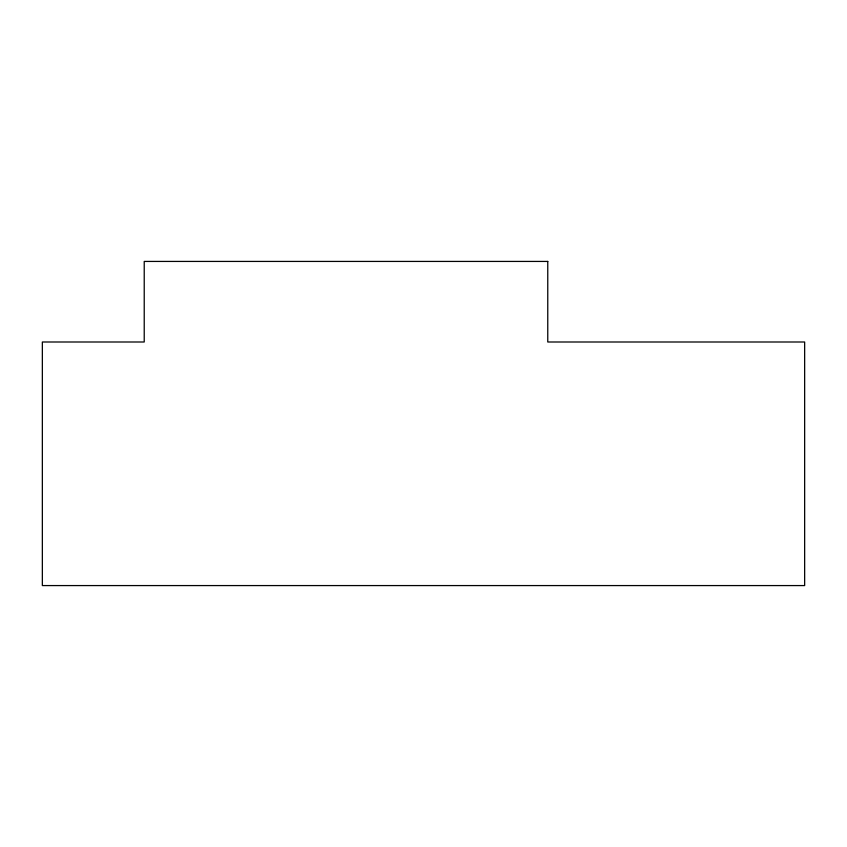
<?xml version="1.0" encoding="UTF-8"?>
<svg xmlns="http://www.w3.org/2000/svg" width="847" height="847" viewBox="0 0 847 847"><rect width="100%" height="100%" fill="white"/><g stroke="black" fill="none" stroke-linecap="round" stroke-linejoin="round"><path stroke-width="1.27" d="M547.765 261.427L144.223 261.427L144.223 341.997L42.35 341.997L42.35 585.573L804.65 585.573L804.65 341.997L547.765 341.997L547.765 261.427"/></g></svg>
